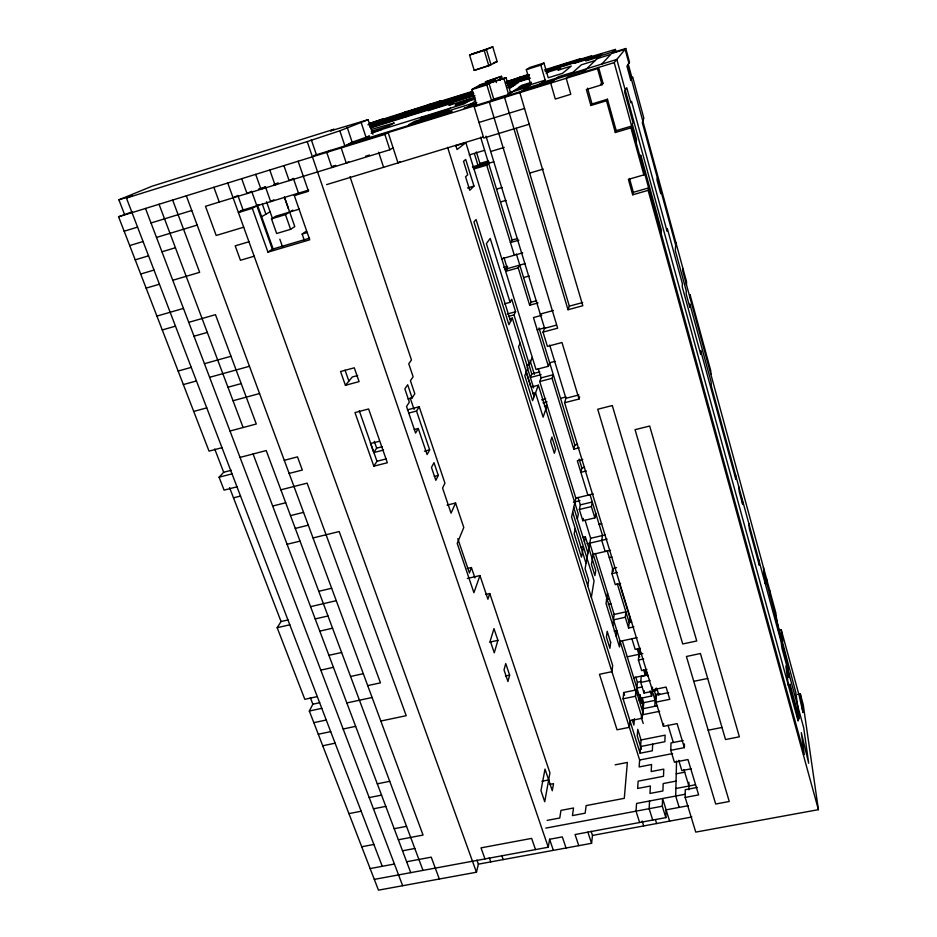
<?xml version="1.0" encoding="UTF-8"?>
<svg xmlns="http://www.w3.org/2000/svg" width="937" height="937" viewBox="0 0 937 937"><rect width="100%" height="100%" fill="white"/><g stroke="black" fill="none" stroke-linecap="round" stroke-linejoin="round"><path stroke-width="1.41" d="M688.882 789.786L688.941 782.325M797.621 694.446L800.315 693.895L803.196 704.472L818.411 809.662L695.758 832.103L685.17 797.434L685.263 789.704L697.28 787.42M685.17 797.434L698.651 794.892L687.969 759.544L674.394 762.191L670.775 750.314L684.373 747.632L684.42 743.955M689.995 297.697L690.042 294.605L710.738 370.619L710.867 374.355M676.549 761.055L675.694 796.052L679.184 807.401M686.446 284.672L686.54 281.686L627.603 65.18M670.775 750.314L671.009 742.936L683.132 740.535M578.773 845.666L575.06 834.527L665.844 817.626L666.113 809.849L688.379 805.679M665.844 817.626L662.295 806.218L662.6 798.523L669.615 821.117M684.373 747.632L677.111 723.61L663.455 726.351L663.572 723.481M683.003 268.708L682.886 271.578L775.859 612.962C778.097 634.911 787.103 655.537 789.059 677.556L785.885 665.949L788.404 685.591M663.455 726.351L656.052 702.129L656.427 695.125L668.667 692.607M649.552 800.994L649.13 808.69L652.714 820.074M652.702 744.13L652.328 750.818L640.112 753.219L623.093 698.815L623.714 692.502L635.954 689.96L642.7 711.792M654.799 706.299L655.443 694.493L654.284 690.686M656.099 688.203L655.959 690.604L644.035 693.075L640.756 682.417L641.213 676.455L647.795 675.073M640.088 698.381L651.648 696.004L651.929 691.295M656.052 702.129L669.779 699.318L666.078 687.067L652.316 689.913L652.492 687.161M509.763 318.803L512.305 318.111L508.896 324.706L476.043 219.504L473.935 221.964L612.669 665.493L611.943 671.665L599.469 674.3L617.038 729.806L629.383 727.311L629.957 720.74L642.243 718.246L643.157 705.444L639.819 694.633L637.125 695.195M644.035 693.075L644.199 690.663M633.705 677.697L645.3 675.272L645.71 669.522L647.678 675.975M447.617 147.332L639.631 760.024L639.139 766.946L651.578 764.522L651.18 771.561L663.771 769.125L663.49 776.281L638.144 781.165L637.628 788.462L650.383 786.014L649.973 793.44L662.892 790.98L663.197 783.566L676.057 781.095M640.112 753.219L641.049 739.961L637.746 729.326L637.242 735.838L641.423 749.19M642.114 697.596L643.684 702.691L642.841 714.708L659.648 711.288M675.882 242.542L675.296 250.601L686.271 290.81L686.177 293.96L689.819 307.336L689.878 304.057L711.148 382.05L711.3 386.009L781.153 641.95L781.915 648.064L803.712 727.838L808.69 763.21L801.311 732.699L804.309 754.578L614.215 62.615L625.787 48.501L629.535 62.299L626.935 66.176L630.824 80.418L631.444 79.282M639.339 700.899L639.819 694.633M634.419 718.656L633.892 725.086L632.206 719.675M635.79 677.1L637.383 682.241L636.902 688.063L642.044 686.997M642.243 718.246L635.438 696.261L635.954 689.96M646.881 669.498L641.658 670.599L638.425 660.035L639.35 648.732L640.943 653.944M633.88 626.876L628.61 628.024L629.711 617.178M628.61 628.024L625.307 617.26L625.893 611.861L614.168 614.449L612.798 625.354M310.37 697.749L312.853 704.202L309.327 711.019L378.466 890.15L476.453 872.23L478.397 864.16L591.563 843.312L592.5 835.429L591.118 831.26M616.148 636.176L616.815 630.601L614.192 631.163M661.112 233.301L661.475 230.455L640.791 155.109L640.205 157.182M620.61 583.435L615.304 584.629L611.943 573.643L612.646 568.56L616.593 567.658M607.527 592.957L606.04 603.545L619.486 646.94L620.118 641.295L637.148 637.617M661.065 191.488L660.726 193.69L656.989 179.951L657.364 177.878M591.352 597.314L594.046 580.917L572.671 512.176M374.308 879.386L548.262 847.224L549.597 839.259L562.305 836.893L566.053 848.008M587.733 585.742L588.682 580.272L585.075 568.724L590.65 538.295L585.063 520.246M578 497.36L580.319 504.856L579.335 509.47L582.826 520.749L594.854 517.903L595.709 513.23M584.407 541.785L585.367 536.842L582.685 537.463M594.854 517.903L591.388 506.589L592.266 501.998L580.319 504.856M582.826 520.749L583.306 518.407M648.135 190.352L648.638 187.915L633.342 192.319L632.674 194.791L648.135 190.352L818.411 809.662M575.224 528.714L574.158 533.739L581.455 557.128L583.446 546.81L580.717 547.442M577.321 518.922L578.328 514.155L538.365 385.212L531.502 387.004M538.248 368.639L541.106 377.892L539.747 381.523L575.822 498.133L571.582 517.025L586.047 563.43M579.125 459.06L581.854 467.973L580.881 472.307L586.281 470.983M632.674 194.791L628.376 179.377L643.871 174.879L644.433 172.595M579.207 447.816L573.784 449.163L574.826 445.005L539.009 327.962M509.623 675.085L507.936 681.539L504.024 669.92L505.746 663.572L509.623 675.085L505.453 675.987M652.316 689.913L564.601 402.723L579.054 399.021L579.64 396.808M497.91 640.334L494.267 652.808L490.238 640.92L493.975 628.633L497.91 640.334L489.524 642.185M564.601 402.723L565.925 398.284L549.691 345.039M485.624 594.491L489.77 593.543L487.908 599.235L479.955 575.564L467.352 578.48M635.942 141.674L636.586 139.754L632.346 124.305L633.014 122.595L624.546 91.721L626.771 87.727L630.882 102.742L631.538 101.313L667.05 231.193L667.331 228.558L682.37 283.606L682.241 286.769L700.735 354.444L700.689 350.684L735.838 479.334L735.463 474.555M573.784 449.163L552.057 378.302L553.31 374.695L541.106 377.892M479.955 575.564L473.911 592.711L457.221 543.437L463.792 527.461L455.569 503.028L447.066 505.113M455.663 145.774L465.853 142.682L536.034 369.529L548.379 366.285L549.656 362.771L555.114 361.331M547.501 72.278L560.525 68.225L557.972 70.216L571.277 66.07L562.458 73.367L548.215 77.783L543.964 63.048L529.756 67.487L526.336 69.643L530.717 84.635L519.859 92.622L582.814 305.72L568.009 309.737L569.333 306.153L516.31 128.369M467.305 568.49L471.416 567.529L469.402 572.964L457.806 538.693M538.365 385.212L532.603 400.661L524.79 375.608L527.882 368.159L512.305 318.111M630.941 127.854L631.655 126.062L616.206 130.665L615.328 132.504L630.941 127.854L643.871 174.879M528.562 363.579L531.783 373.957L530.377 377.482L541.094 374.671M579.054 399.021L561.977 342.509L547.395 346.397L543.027 332.108L544.596 328.313L486.01 136.17M526.594 365.278L529.382 364.54L532.31 357.477M455.569 503.028L451.06 513.171L442.569 488.06L444.934 483.152L419.19 406.763L407.419 409.844M520.129 343.27L518.524 346.749L534.09 396.691M538.002 302.944L529.663 305.228L531.127 302.206L516.381 254.009M438.293 475.399L435.822 480.306L431.477 467.458L433.983 462.667L438.293 475.399L434.37 476.383M529.382 364.54L513.968 314.891L515.596 311.74L511.731 299.266L510.068 302.323L504.446 303.869M419.19 406.763L416.532 411.027L429.661 449.865L427.096 454.55L418.277 428.502L414.283 429.533M503.93 257.534L507.35 268.614L505.664 271.343L518.196 267.83L519.777 265.124M418.277 428.502L415.559 433.046L406.529 406.471L409.352 402.16L404.854 388.878L407.665 384.756L412.116 397.932L408.145 398.975M317.28 696.589L304.818 699.307L277.176 627.708L281.065 621.536L288.01 619.931M373.816 466.181L387.332 462.749L368.616 408.965L354.982 412.573L373.816 466.181L376.967 461.262L386.337 458.872M529.194 124.234L483.738 138.044L474.192 106.759L597.537 68.6L598.614 67.441L603.053 83.393L602.034 84.728L586.375 89.53L590.872 105.494L606.497 100.763L607.469 99.252L616.206 130.665M412.116 397.932L414.822 393.774L410.418 380.727L413.123 376.768L408.755 363.755L411.46 359.972L349.993 176.671M370.373 442.955L373.746 452.571L376.674 448.132L382.202 446.703M517.669 238.478L512.106 240.071L510.454 242.566L518.875 240.165M590.872 105.494L592.02 103.948L607.469 99.252M345.402 385.294L359.094 381.605L354.291 367.808L340.564 371.532L345.402 385.294L352.3 376.979L357.676 375.526M236.979 486.818L224.084 490.133L219.094 477.202L223.674 472.271L231.357 470.269M601.718 64.114L610.76 54.405L597.15 58.633M616.124 52.074L615.398 49.427L611.58 53.538L625.12 49.321L628.903 63.236M473.97 186.065L469.765 190.293L465.56 176.777L467.727 174.774L463.534 161.305L465.701 159.454L473.97 186.065L467.528 187.974M474.391 153.668L477.964 165.263L473.981 168.965L486.725 165.158L488.622 163.319M583.095 72.243L601.659 54.264L550.195 70.298L552.795 68.389L545.838 70.556M570.387 74.585L571.711 73.414L616.827 59.429L798.113 721.01L797.176 714.076L790.781 690.698L789.914 684.069L799.402 718.773L795.794 692.384L763.995 572.566M465.853 142.682L457.069 149.533L455.78 145.411M536.983 86.509L545.17 80.149L540.825 65.11L543.964 63.048M562.985 66.316L564.179 65.391M566.51 63.575L567.646 62.697M546.119 73.297L548.859 71.282L546.294 72.079M555.29 66.539L554.048 67.452L591.575 55.763L585.695 60.975L599.001 56.841M506.636 95.914L504.563 97.366L568.009 309.737M543.027 332.108L557.644 328.173L489.337 102.074L493.74 99.111L508.65 94.485L516.334 89.097L545.17 80.149M304.548 240.961L302.147 234.063L305.966 231.427M259.092 204.582L252.299 208.342L267.959 252.147L272.327 249.195L309.538 238.197M509.646 88.406L518.36 82.526L507.901 85.794M520.012 81.425L521.628 80.336M400.076 161.527L398.002 162.921L388.152 132.574L384.861 134.401L118.589 216.775L209.033 451.119L221.999 447.687M299.418 209.103L275.829 216.213L271.472 218.836L276.661 233.489L290.611 229.331L294.78 226.59L284.555 197.402M474.192 106.759L476.57 105.213L471.815 89.589L481.079 84.353L495.509 79.844L496.329 82.573M512.152 82.151L507.046 85.454L530.436 78.181M513.792 81.086L515.409 80.043M518.548 78.005L520.07 77.01M475.82 100.95L468.957 105.249L476.851 102.801M271.472 218.836L285.457 214.632L292.789 210.134M243.702 227.199L216.189 235.48L205.484 206.292L389.862 149.768L393.095 147.8M468.699 101.126L464.178 103.866L371.673 132.585M474.204 88.242L506.05 77.689L510.63 93.103L507.948 93.934M450.392 108.153L447.921 109.606L420.28 118.179L423.009 116.645M468.465 97.46L472.576 95.035L435.143 106.689M471.815 89.589L486.842 84.892L495.509 79.844M501.553 76.319L485.436 81.894L501.553 76.319L502.349 78.966M261.657 216.705L270.102 211.774M267.959 252.147L309.737 239.802L294.335 195.575L298.493 193.163L293.375 178.381L290.201 180.08M464.225 96.534L466.263 95.351M348.716 161.726L346.28 163.132L341.173 147.905L352.136 142.19L369.576 136.052L366.789 136.907M445.309 104.089L449.783 101.571M454.094 99.146L456.19 97.963L410.886 111.573L405.932 114.162M460.29 95.656L458.263 96.804L472.892 92.236M273.932 199.792L270.676 201.619L265.487 186.931L258.565 189.063M430.376 109.324L427.916 110.671L453.485 102.719L448.905 105.354L475.164 97.19M432.777 107.989L439.746 104.159M425.187 109.231L427.577 107.942M434.475 104.218L368.112 124.914M436.701 103.023L441.034 100.681L369.775 123.403L383.795 118.542M382.401 129.247L371.169 133.417M405.241 117.137L410.441 114.384L369.728 127.057M415.454 111.726L417.902 110.425M422.657 107.907L429.497 104.276M278.301 183.242L275.033 184.964L269.774 169.995M265.487 186.931L260.99 189.274L255.696 174.352M400.802 116.832L403.39 115.485M413.299 110.32L415.677 109.079M250.484 191.78L247.017 193.561L241.687 178.686M330.632 150.388L326.755 152.368L331.885 167.536L335.704 165.404L331.827 166.587M388.679 120.604L391.361 119.233M401.668 113.951L406.564 111.433M233.102 197.824L236.674 196.009M488.821 65.777L497.172 61.631L492.768 46.85L469.566 55.037L474.216 70.38L488.821 65.777L484.206 50.387L492.768 46.85M474.216 70.38L490.976 64.7L486.408 49.474L471.92 54.088M382.249 866.303L126.436 198.047L307.207 141.604L339.838 130.805L368.089 119.69L372.879 134.296M118.589 216.775L132.422 211.739M126.436 198.047L132.234 195.646L118.905 199.815L124.434 214.198M118.905 199.815L152.063 186.205L334.099 129.247L330.48 130.911L368.089 119.69M469.566 55.037L484.206 50.387M493.342 62.838L497.172 61.631M526.336 69.643L540.825 65.11M478.83 85.618L493.412 81.062M491.269 82.315L506.05 77.689M404.128 112.686L472.74 91.276M368.311 124.352L472.154 91.955M528.14 74.492L506.39 81.788L529.393 74.62M544.362 69.947L580.038 58.82L577.965 60.542L615.398 49.427M506.097 82.409L529.288 75.171M370.302 125.265L473.044 93.243M505.793 83.042L527.812 76.166M370.115 125.851L473.806 93.548M506.87 83.241L529.1 76.319M545.193 71.306L576.899 61.42L574.721 63.224L600.793 55.107M369.928 126.448L473.197 94.286M507.959 83.452L528.585 77.033M507.936 84.025L528.339 77.666M370.876 127.268L473.08 95.445M508.779 84.33L529.382 77.923M586.726 60.073L613.149 51.84M370.689 127.889L474.872 95.469M612.365 52.683L625.787 48.501M371.497 129.423L394.254 122.97L388.445 126.05L371.333 131.356M508.311 86.883L514.975 84.81M473.044 98.479L459.774 102.601L455.171 105.319L475.492 99.017M507.854 87.656L513.23 85.993M595.218 60.507L581.397 64.805L573.011 72.254L558.276 76.822L550.698 83.088L555.301 99.053L570.797 94.297L566.229 78.286L567.646 77.021L614.215 62.615M531.478 82.292L521.698 85.337L518.161 87.82L531.103 83.803M471.299 103.784L414.669 121.341L408.813 124.644L452.032 111.257L449.444 112.827L348.564 144.064M509.915 92.564L527.25 87.188M542.008 82.62L556.824 78.029M475.879 103.866L464.143 108.27L476.219 104.534M525.47 88.5L585.508 69.9M523.642 89.847L553.826 80.5M313.848 155.577L552.28 81.777M273.827 184.378L278.008 183.09M365.571 156.245L369.483 155.038M600.476 84.189L603.053 83.393M124.164 231.216L137.563 227.117M151.009 222.983L191.769 210.497M478.983 122.454L524.544 108.481M240.376 210.825L308.683 190.059M326.591 184.624L483.316 136.989M129.704 245.576L143.068 241.512M156.502 237.436L197.168 225.079M252.299 208.342L238.42 212.558L243.105 209.993L237.869 195.411M294.335 195.575L308.484 191.277L298.13 161.234M469.179 154.945L484.628 150.283M490.683 151.501L504.223 147.425M135.209 259.842L148.55 255.836M161.96 251.795L175.418 247.743M479.908 163.46L488.177 160.988M472.435 166.927L489.091 161.937M473.197 167.934L493.694 161.796M140.691 274.037L153.996 270.067M248.949 241.758L235.199 245.857L240.446 260.275L254.173 256.223M302.147 234.063L307.453 232.481M529.651 173.099L543.249 169.082M146.137 288.139L159.419 284.216M172.771 280.268L199.651 272.327L172.654 200.049M496.528 189.169L502.138 187.517M500.452 201.994L506.062 200.354M156.924 316.097L183.453 308.402M162.265 329.953L175.477 326.158M188.747 322.351L215.463 314.668L256.293 424.004L230.01 431.02M194.006 336.207L207.311 332.424M501.775 258.788L522.741 252.849M503.556 267.455L507.643 266.307M504.598 269.387L525.317 263.555M178.124 371.04L191.253 367.374M204.442 363.697L230.994 356.271M523.572 277.551L529.112 276.005M183.347 384.58L196.454 380.961M209.619 377.318L249.453 366.285M531.127 302.206L536.643 300.695M227.949 387.239L241.207 383.608M507.257 314.024L515.596 311.74M508.358 316.425L513.968 314.891M540.251 314.071L553.439 310.475M569.333 306.153L582.65 302.534M541.762 315.3L533.446 317.561L548.379 366.285M193.713 411.425L206.761 407.876M233.032 400.743L259.549 393.54M537.206 329.836L545.51 327.599M544.596 328.313L556.437 325.127M531.783 373.957L539.759 371.872M408.614 413.088L416.532 411.027M240.024 457.408L266.213 450.556L422.997 870.391M539.747 381.523L552.057 378.302M532.743 393.517L535.542 392.79L543.12 417.176L547.114 405.311L544.397 406.014M219.094 477.202L232.013 473.853M284.274 460.313L297.486 456.881L302.323 470.046L289.135 473.431M370.619 443.529L379.075 441.35M541.645 399.818L545.65 398.787M543.015 402.887L547.044 401.844M560.549 398.366L565.983 396.972M565.925 398.284L578.937 394.934M373.746 452.571L383.514 450.076M233.5 497.84L240.586 496.036M424.414 451.201L429.661 449.865M280.866 489.817L307.125 483.141L380.457 682.85L367.714 685.615M272.69 506.027L285.703 502.759M290.505 515.619L303.553 512.363M574.826 445.005L577.52 444.325M295.284 528.409L308.308 525.188M582.755 459.423L577.333 460.77L587.897 495.216M581.854 467.973L584.536 467.317M287.097 544.292L300.039 541.129M313.028 537.955L339.194 531.548L406.213 715.681L380.832 721.033M575.822 498.133L593.285 493.928M573.409 502.22L579.968 500.639M579.335 509.47L591.388 506.589M599.13 524.404L601.788 523.771M318.767 591.306L331.663 588.272M590.65 538.295L605.185 534.898M310.58 606.661L336.254 600.676M587.101 543.776L607.082 539.126M610.491 550.277L593.191 554.271L591.434 564.402L594.925 575.634L595.78 570.446L585.367 536.842M277.176 627.708L289.802 624.792M315.207 618.924L327.985 615.972M609.284 557.597L611.931 556.988M319.798 631.128L332.553 628.212M611.943 573.643L617.26 572.437M328.91 655.326L341.618 652.48M606.391 599.633L608.968 599.059M608.254 604.306L610.854 603.721M320.794 670.131L333.431 667.32M350.579 676.479L363.287 673.68M613.489 619.849L625.307 617.26M631.772 621.981L629.16 622.555L617.225 583.528M312.853 704.202L319.704 702.727M309.327 711.019L321.778 708.337M346.842 702.937L372.106 697.491M640.416 648.287L635.169 649.411L631.901 638.741M313.825 722.661L326.252 720.014M627.251 656.814L642.782 653.511M638.425 660.035L643.66 658.922M778.471 630.296L781.247 629.711L799.144 695.465L802.986 712.565L800.315 693.895M318.299 734.245L330.702 731.633M343.153 728.998L355.662 726.351M322.738 745.77L335.118 743.182M637.383 682.241L641.201 681.445M640.756 682.417L650.055 680.473M693.755 681.34L707.693 678.458M623.093 698.815L635.438 696.261M655.443 694.493L659.718 693.614M643.684 702.691L655.127 700.349L652.386 691.401M657.364 705.772L643.262 708.653L642.466 706.088M377.295 783.824L389.733 781.317M641.049 739.961L665.129 735.158L664.86 741.717L640.592 746.531M369.19 797.586L381.558 795.126M708.196 730.204L722.005 727.452M348.927 813.632L361.167 811.219M373.453 808.807L385.798 806.382M615.14 764.838L627.357 762.437L624.288 798.336L586.14 805.597L585.156 813.187L572.437 815.6L573.526 807.999L560.97 810.388L559.764 817.989L547.149 820.379M639.631 760.024L672.602 753.559M541.902 781.259L548.66 779.935M549.504 784.433L553.521 783.66L552.291 790.746L545.006 769.078L540.965 790.641L544.725 801.732L549.925 772.92L489.77 593.543M691.143 768.808L681.855 770.601L678.728 760.317M676.233 773.821L684.771 772.17M394.196 828.706L406.541 826.329M361.717 846.767L373.886 844.448M398.366 839.775L423.055 835.066L186.334 195.821M675.882 788.509L695.453 784.773M684.9 794.307L636.563 803.454L636.024 811.161L639.631 822.51M402.523 850.796L414.81 848.465M545.803 828.121L662.295 806.218M370.138 868.576L394.43 864.031M406.646 861.747L431.231 857.156L439.324 879.011M592.5 835.429L691.834 817.005M214.725 448.999L223.674 472.271M229.577 487.638L281.065 621.536M145.493 208.447L402.664 885.723M159.044 204.254L243.116 427.518M253.084 453.988L410.746 872.652M213.882 187.295L219.258 202.064M476.921 860.061L478.397 864.16M227.75 182.996L476.453 872.23M257.546 205.18L273.405 249.687M251.643 191.183L272.327 249.195M489.301 857.777L490.765 861.876M484.979 858.924L481.021 847.856L531.642 838.392L535.507 849.59M266.541 201.713L272.538 218.649M279.823 239.193L282.705 247.356M262.313 204.067L265.921 214.222M501.728 855.481L503.181 859.592M345.062 370.185L348.88 381.09M359.293 410.804L376.967 461.262M284.333 197.039L288.397 208.635M285.457 214.632L290.611 229.331M374.296 441.304L376.674 448.132M283.911 165.626L289.146 180.642M307.207 141.604L548.262 847.224M311.295 139.718L316.425 154.781M549.597 839.259L553.369 850.339M471.416 567.529L474.918 577.895M410.23 398.038L414.084 409.446M339.838 130.805L344.91 145.961M347.205 127.338L352.136 142.19M587.862 832.138L591.563 843.312M361.295 122.934L366.215 137.833M378.642 152.227L383.584 167.301M384.861 134.401L389.862 149.768M642.114 820.941L643.696 825.93M655.455 819.781L656.626 823.529M510.618 321.379L486.373 243.585L490.227 238.431L510.068 302.323M526.067 371.848L530.576 386.325M623.714 692.502L624.569 695.231M641.189 716.969L643.204 723.458M529.967 360.195L534.359 374.343M573.737 507.409L587.932 553.123M527.121 367.023L533.61 387.895M476.371 151.97L480.693 166.001M595.323 553.451L614.168 614.449M622.367 641.013L639.292 695.804M640.486 699.67L641.681 703.523M589.76 543.155L636.024 692.677M480.622 137.189L512.106 240.071M589.97 494.478L602.526 535.519L601.741 540.368L605.161 551.518M607.176 550.722L613.477 571.289M637.277 649.06L639.69 656.954M643.696 670.049L645.3 675.272M650.067 690.838L651.648 696.004M486.725 165.158L514.331 255.227M518.196 267.83L529.663 305.228M656.802 688.262L658.816 694.903M668.058 725.238L673.211 742.198M619.931 585.156L631.327 622.461M683.916 769.582L688.906 786.026M489.079 83.592L493.74 99.111M486.842 84.892L491.562 100.575M504.024 78.919L508.65 94.485M499.573 77.466L500.381 80.149M587.569 88.148L592.02 103.948M629.488 178.44L633.342 192.319M597.537 68.6L602.034 84.728M606.497 100.763L615.328 132.504M628.258 64.196L632.065 78.169L632.674 77.08L643.836 118.156L642.325 122.665L675.694 245.178M781.247 629.711L782.746 641.365M769.652 590.205L770.308 595.745M766.536 578.726L767.157 584.184M763.397 567.201L765.224 583.587M758.736 559.811L759.31 565.28L749.354 528.855L748.874 523.666M742.198 499.245L742.631 504.223L739.246 491.82L738.848 486.935M610.655 642.407L609.917 648.287L606.426 637.101L607.188 631.292L610.655 642.407M555.594 448.952L554.341 453.262L550.628 441.292L551.905 437.075L555.594 448.952M612.294 405.545L597.736 409.246L715.681 804.016L729.244 801.486L686.423 656.486L700.419 653.534L725.531 739.539L739.375 736.81L649.681 426.03L635.052 429.673L696.753 640.967L682.722 643.965L612.294 405.545"/></g></svg>
